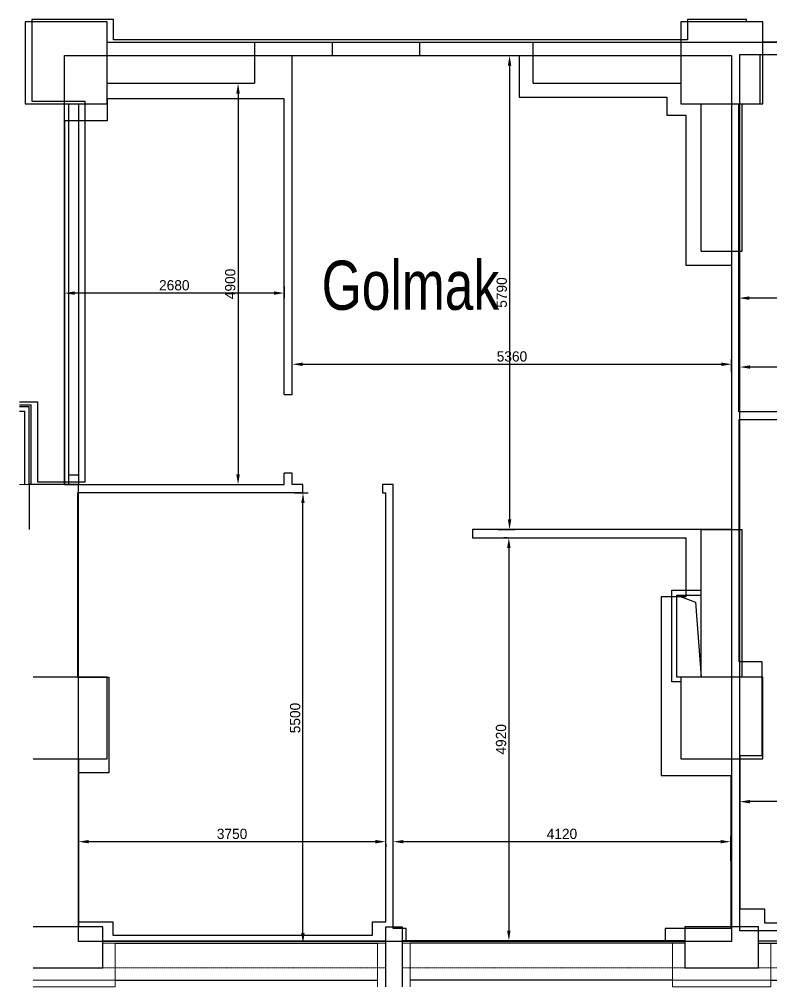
# Model space of a CAD drawing. Header units: millimetres. Extents: x 1372029 to 1392307, y -128194 to -100714.
# Drawn here: x 1383067 to 1392307, y -128194 to -116384 of the extents above; entities that cross this region are included whole.
import ezdxf

# ---------------------------------------------------------------- set-up
doc = ezdxf.new("R2010")
doc.units = ezdxf.units.MM
doc.linetypes.add('HIDDEN', pattern=[0.375, 0.25, -0.125])
for name, color, linetype in [('Baca', 7, 'Continuous'), ('Divar-esas', 7, 'Continuous'), ('Divar-komek', 7, 'Continuous'), ('Meheccer', 7, 'Continuous'), ('OFFICE_BOUNDARY', 3, 'Continuous'), ('Pencere', 7, 'Continuous'), ('plita 2', 7, 'Continuous'), ('sutun1', 7, 'Continuous'), ('Tavan', 7, 'Continuous')]:
    doc.layers.add(name, color=color, linetype=linetype)
doc.layers.add('Fasad detali', color=37, linetype='Continuous', lineweight=20)
doc.layers.add('obl. keramogranit', color=138, linetype='Continuous', lineweight=18, true_color=0x005252)
doc.layers.add('plita', color=182, linetype='Continuous', lineweight=5, true_color=0x3a07c5)
doc.styles.add('Yazilar', font='txt', dxfattribs={"width": 0.75})

msp = doc.modelspace()

# ---------------------------------------------------------------- linework, layer by layer
for p, q in [((1389337, -116664), (1392307, -116664)), ((1392107, -116814), (1392307, -116814)), ((1392107, -117414), (1392107, -116814)), ((1391847, -121174), (1391847, -117414)), ((1391847, -117414), (1392107, -117414)), ((1392307, -121174), (1391847, -121174)), ((1392307, -121274), (1391847, -121274)), ((1391847, -121274), (1391847, -124224)), ((1391847, -124224), (1392127, -124224)), ((1392127, -124224), (1392127, -125374)), ((1392127, -125374), (1391857, -125374)), ((1391857, -125374), (1391857, -127244)), ((1391857, -127244), (1392157, -127244)), ((1392157, -127244), (1392157, -127414)), ((1392157, -127414), (1392307, -127414))]:
    msp.add_line(p, q)
at = {"color": 0, "lineweight": -2, "transparency": 16777216}
for p, q in [((1388905, -116824), (1389111, -116824)), ((1389048, -116949), (1389048, -122489)), ((1385492, -117164), (1385798, -117164)), ((1385735, -117289), (1385735, -121939)), ((1391847, -118756), (1391847, -119849)), ((1383617, -119647), (1383617, -119789)), ((1386172, -119726), (1383742, -119726)), ((1386297, -119647), (1386297, -119789)), ((1386397, -120692), (1386397, -120533)), ((1391757, -120692), (1391757, -120533)), ((1391857, -120597), (1391857, -120566)), ((1386522, -120595), (1391632, -120595)), ((1385492, -122064), (1385798, -122064)), ((1386425, -122164), (1386589, -122164)), ((1386527, -127539), (1386527, -122289)), ((1388905, -122614), (1389111, -122614)), ((1389017, -122714), (1388977, -122714)), ((1389039, -122839), (1389039, -127509)), ((1391857, -126430), (1391857, -125872)), ((1383787, -126392), (1383787, -126361)), ((1387627, -126658), (1387627, -126361)), ((1391747, -126658), (1391747, -126361)), ((1387412, -126424), (1383912, -126424)), ((1387537, -126455), (1387537, -126486)), ((1391622, -126424), (1387752, -126424)), ((1386425, -127664), (1386589, -127664)), ((1389017, -127634), (1388977, -127634))]:
    msp.add_line(p, q, dxfattribs=at)
at = {"color": 1, "lineweight": 30}
for p, q in [((1391857, -127514), (1391857, -116814)), ((1391857, -116814), (1392307, -116814)), ((1392307, -127514), (1391857, -127514))]:
    msp.add_line(p, q, dxfattribs=at)
at = {"color": 18, "lineweight": -3, "true_color": 0x000000}
for p, q in [((1391857, -127514), (1391857, -116814)), ((1391857, -116814), (1392307, -116814)), ((1392307, -127514), (1391857, -127514))]:
    msp.add_line(p, q, dxfattribs=at)
at = {"color": 0, "lineweight": -2}
for p, q in [((1392307, -119787), (1391972, -119787)), ((1392307, -120629), (1391982, -120629)), ((1392307, -125935), (1391982, -125935))]:
    msp.add_line(p, q, dxfattribs=at)
for points in [[(1385937, -116664), (1389337, -116664)], [(1386297, -120964), (1386397, -120964), (1386397, -116824), (1386887, -116824), (1386887, -116674)], [(1387947, -116674), (1387947, -116824), (1389167, -116824), (1389167, -117334), (1390967, -117334), (1390967, -117554), (1391197, -117554), (1391197, -119384), (1391757, -119384), (1391757, -122614), (1388597, -122614), (1388597, -122714)], [(1386297, -120964), (1386297, -117354), (1384137, -117354), (1384137, -117624), (1383617, -117624), (1383617, -122064), (1386297, -122064), (1386297, -121924)], [(1386527, -122164), (1386527, -122064), (1386397, -122064), (1386397, -121924), (1386297, -121924)], [(1387627, -122714), (1387627, -122614), (1387627, -122064), (1387497, -122064), (1387497, -122164)], [(1386527, -122164), (1383777, -122164), (1383777, -124414), (1384157, -124414), (1384157, -125584), (1383787, -125584), (1383787, -127404), (1384207, -127404), (1384207, -127564), (1387377, -127564), (1387377, -127404), (1387537, -127404), (1387537, -122164)], [(1387497, -122164), (1387537, -122164)], [(1388597, -122714), (1391197, -122714), (1391197, -123434), (1390897, -123434), (1390897, -125614), (1391747, -125614), (1391747, -127484), (1390947, -127484), (1390947, -127644), (1387787, -127644), (1387787, -127484), (1387627, -127484), (1387627, -122714)]]:
    msp.add_lwpolyline(points)
at = {"color": 1, "lineweight": 30}
msp.add_lwpolyline([(1391757, -127644), (1383787, -127644), (1383787, -122064), (1383617, -122064), (1383617, -116824), (1391757, -116824), (1391757, -127644)], dxfattribs=at)
at = {"color": 18, "lineweight": -3, "true_color": 0x000000}
msp.add_lwpolyline([(1391757, -127644), (1383787, -127644), (1383787, -122064), (1383617, -122064), (1383617, -116824), (1391757, -116824), (1391757, -127644)], dxfattribs=at)
at = {"color": 0, "transparency": 16777216}
for points in [[(1389027, -116949), (1389069, -116949), (1389048, -116824)], [(1385714, -117289), (1385756, -117289), (1385735, -117164)], [(1383742, -119705), (1383742, -119747), (1383617, -119726)], [(1386172, -119705), (1386172, -119747), (1386297, -119726)], [(1391972, -119766), (1391972, -119808), (1391847, -119787)], [(1386522, -120574), (1386522, -120616), (1386397, -120595)], [(1391632, -120574), (1391632, -120616), (1391757, -120595)], [(1391982, -120608), (1391982, -120649), (1391857, -120629)], [(1385714, -121939), (1385756, -121939), (1385735, -122064)], [(1386506, -122289), (1386547, -122289), (1386527, -122164)], [(1389027, -122489), (1389069, -122489), (1389048, -122614)], [(1389018, -122839), (1389060, -122839), (1389039, -122714)], [(1391982, -125914), (1391982, -125956), (1391857, -125935)], [(1383912, -126403), (1383912, -126444), (1383787, -126424)], [(1387412, -126403), (1387412, -126444), (1387537, -126424)], [(1387752, -126403), (1387752, -126444), (1387627, -126424)], [(1391622, -126403), (1391622, -126444), (1391747, -126424)], [(1386506, -127539), (1386547, -127539), (1386527, -127664)], [(1389018, -127509), (1389060, -127509), (1389039, -127634)]]:
    msp.add_solid(points, dxfattribs=at)
at = {"layer": 'Baca'}
msp.add_lwpolyline([(1391087, -123414), (1391315, -123499), (1391387, -124414)], dxfattribs=at)
at = {"layer": 'Divar-komek'}
for p, q in [((1384237, -128114), (1387437, -128114)), ((1391037, -128114), (1387837, -128114)), ((1392237, -128114), (1392307, -128114))]:
    msp.add_line(p, q, dxfattribs=at)
at = {"layer": 'Fasad detali'}
for p, q in [((1384237, -128194), (1384237, -128114)), ((1391037, -128194), (1391037, -128114)), ((1392237, -128194), (1392237, -128114)), ((1383237, -128194), (1384237, -128194)), ((1391037, -128194), (1392237, -128194))]:
    msp.add_line(p, q, dxfattribs=at)
at = {"layer": 'Meheccer'}
for p, q in [((1383067, -121089), (1383212, -121089)), ((1383067, -121169), (1383132, -121169)), ((1383132, -122064), (1383132, -121169)), ((1383212, -122064), (1383212, -121089))]:
    msp.add_line(p, q, dxfattribs=at)
at = {"layer": 'obl. keramogranit'}
for p, q in [((1383187, -122064), (1383067, -122064)), ((1384237, -127664), (1384087, -127664)), ((1384237, -127664), (1384237, -128114)), ((1387437, -127664), (1387437, -128194)), ((1387537, -127664), (1387437, -127664)), ((1387737, -127664), (1387837, -127664)), ((1387837, -127664), (1387837, -128194)), ((1391037, -127664), (1391037, -128114)), ((1392237, -127664), (1392237, -128114)), ((1384237, -128114), (1383237, -128114)), ((1392237, -128114), (1391037, -128114))]:
    msp.add_line(p, q, dxfattribs=at)
at = {"layer": 'OFFICE_BOUNDARY'}
msp.add_lwpolyline([(1391757, -127644), (1383787, -127644), (1383787, -122064), (1383617, -122064), (1383617, -116824), (1391757, -116824), (1391757, -127644)], close=True, dxfattribs=at)
at = {"layer": 'Pencere'}
for p, q in [((1383667, -117414), (1383667, -117434)), ((1383667, -117414), (1383667, -122064)), ((1383787, -117414), (1383787, -117434)), ((1383787, -117414), (1383787, -122064)), ((1383667, -121944), (1383667, -122064)), ((1383787, -121944), (1383787, -122064)), ((1384087, -127634), (1387537, -127634)), ((1384237, -127664), (1387437, -127664)), ((1391187, -127634), (1387737, -127634)), ((1391187, -127664), (1387837, -127664)), ((1392087, -127634), (1392307, -127634)), ((1392087, -127664), (1392307, -127664))]:
    msp.add_line(p, q, dxfattribs=at)
msp.add_lwpolyline([(1383667, -121944), (1383787, -121944)], dxfattribs=at)
msp.add_lwpolyline([(1383667, -121944), (1383787, -121944)], dxfattribs=at)
at = {"layer": 'plita', "linetype": 'HIDDEN', "ltscale": 5}
for p, q in [((1384087, -127964), (1387537, -127964)), ((1391187, -127964), (1387737, -127964)), ((1392087, -127964), (1392307, -127964))]:
    msp.add_line(p, q, dxfattribs=at)
at = {"layer": 'plita 2'}
for p, q in [((1383187, -121114), (1383067, -121114)), ((1383187, -122064), (1383187, -121114))]:
    msp.add_line(p, q, dxfattribs=at)
msp.add_lwpolyline([(1391137, -124414), (1391087, -124414), (1391087, -123414), (1391387, -123414)], dxfattribs=at)
at = {"layer": 'sutun1', "color": 134}
for p, q in [((1384217, -116384), (1383217, -116384)), ((1383217, -116384), (1383217, -117384)), ((1384217, -116634), (1384217, -116384)), ((1391937, -116384), (1391217, -116384)), ((1391217, -116384), (1391217, -116634)), ((1391937, -116414), (1391937, -116384)), ((1392137, -116414), (1391937, -116414)), ((1392137, -116664), (1392137, -116414)), ((1389417, -116634), (1384217, -116634)), ((1391217, -116634), (1389417, -116634)), ((1392307, -116664), (1392137, -116664)), ((1383217, -117384), (1383867, -117384)), ((1383867, -117384), (1383867, -122034)), ((1383292, -121059), (1383067, -121059)), ((1383292, -122034), (1383292, -121059)), ((1383867, -122034), (1383292, -122034))]:
    msp.add_line(p, q, dxfattribs=at)
at = {"layer": 'sutun1'}
for p, q in [((1384137, -116664), (1385937, -116664)), ((1389337, -116664), (1391137, -116664)), ((1384137, -117164), (1385937, -117164)), ((1389337, -117164), (1391137, -117164)), ((1391387, -119214), (1391387, -117414)), ((1391887, -119214), (1391887, -117414)), ((1391387, -119214), (1391887, -119214)), ((1383787, -122064), (1383187, -122064)), ((1383187, -122064), (1383187, -122614)), ((1383787, -124414), (1383787, -122064)), ((1391387, -124414), (1391387, -122614)), ((1391387, -122614), (1391887, -122614)), ((1391887, -124414), (1391887, -122614)), ((1384137, -124414), (1383237, -124414)), ((1384137, -125414), (1384137, -124414)), ((1383237, -125414), (1384137, -125414)), ((1383787, -125414), (1383787, -127464)), ((1384087, -127464), (1383237, -127464)), ((1384087, -127964), (1384087, -127464)), ((1387537, -127464), (1387737, -127464)), ((1387537, -128194), (1387537, -127464)), ((1387737, -127464), (1387737, -128194)), ((1383237, -127964), (1384087, -127964))]:
    msp.add_line(p, q, dxfattribs=at)
for points in [[(1383137, -117414), (1384137, -117414), (1384137, -116414), (1383137, -116414)], [(1391137, -117414), (1392137, -117414), (1392137, -116414), (1391137, -116414)], [(1391137, -125414), (1392137, -125414), (1392137, -124414), (1391137, -124414)], [(1391187, -127964), (1392087, -127964), (1392087, -127464), (1391187, -127464)]]:
    msp.add_lwpolyline(points, close=True, dxfattribs=at)
for points in [[(1385937, -116664), (1385937, -117164)], [(1389337, -117164), (1389337, -116664)]]:
    msp.add_lwpolyline(points, dxfattribs=at)
at = {"layer": 'Tavan'}
msp.add_lwpolyline([(1391137, -124474), (1391027, -124474), (1391027, -123354), (1391387, -123354)], dxfattribs=at)

# ---------------------------------------------------------------- texts
at = {"color": 0, "transparency": 16777216, "char_height": 125, "attachment_point": 5, "rotation": 90}
for s, insert in [('4900', (1385640, -119614)), ('5790', (1388953, -119719)), ('5500', (1386432, -124914)), ('4920', (1388944, -125174))]:
    msp.add_mtext(s, dxfattribs=dict(at, insert=insert))
at = {"color": 0, "transparency": 16777216, "char_height": 125, "attachment_point": 5}
for s, insert in [('2680', (1384957, -119631)), ('5360', (1389077, -120500)), ('3750', (1385662, -126329)), ('4120', (1389687, -126329))]:
    msp.add_mtext(s, dxfattribs=dict(at, insert=insert))
at = {"layer": 'Divar-esas', "insert": (1386755, -119330), "char_height": 600, "attachment_point": 1, "style": 'Yazilar'}
msp.add_mtext_dynamic_manual_height_columns('{\\f@Arial Unicode MS|b0|i0|c0|p34;Golmak}', width=8453.4, gutter_width=250, heights=[-620], dxfattribs=at)

doc.saveas('drawing.dxf')
